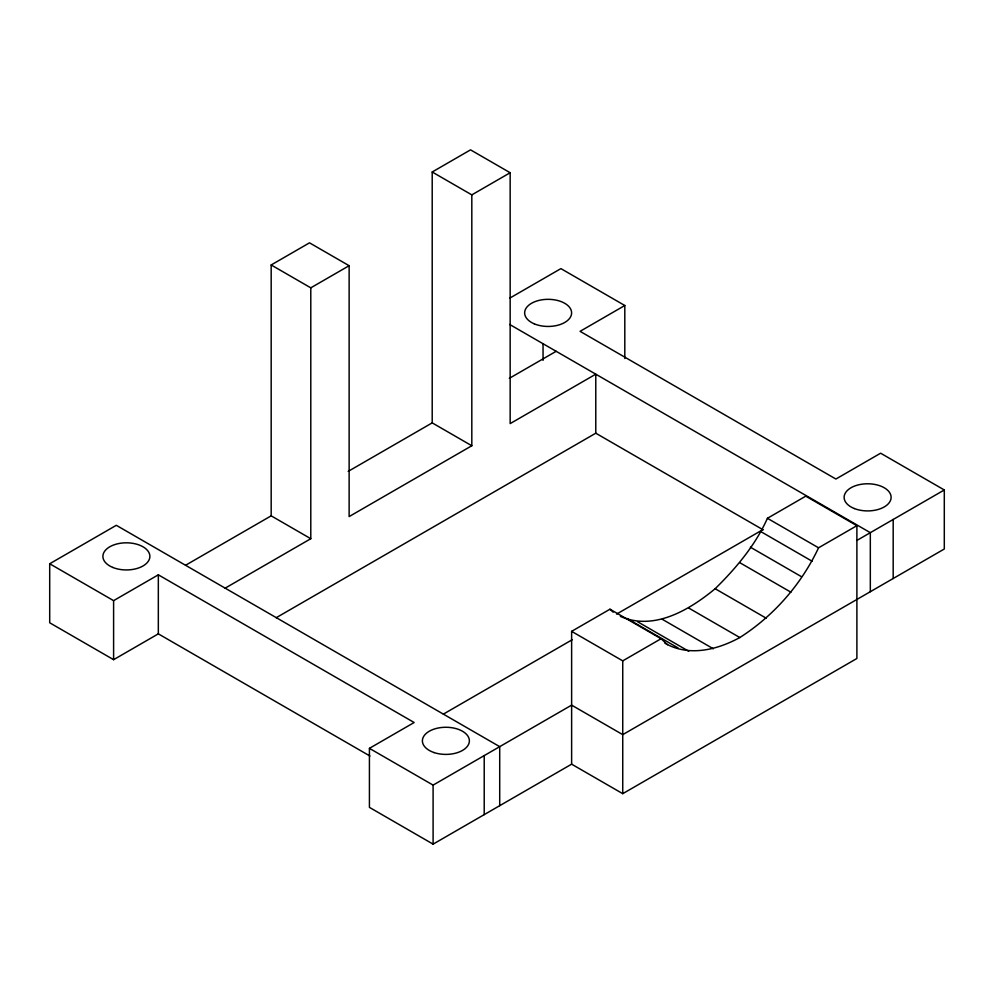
<?xml version="1.0" encoding="UTF-8"?>
<svg xmlns="http://www.w3.org/2000/svg" width="994" height="994" viewBox="0 0 994 994"><rect width="100%" height="100%" fill="white"/><g stroke="black" fill="none" stroke-linecap="round" stroke-linejoin="round"><path stroke-width="1.49" d="M620.38 616.404C653.94 631.227 689.625 609.844 715.158 588.721C736.069 568.17 755.365 545.234 767.43 518.296L805.774 496.155L856.89 525.677L856.89 658.488L622.741 793.672L571.625 764.162L433.098 844.142L369.42 807.376L369.42 748.345L414.15 722.514L158.332 574.818L113.602 600.649L49.7 563.76L49.7 622.778L113.602 659.681L158.332 633.849L369.954 756.024M664.899 643.18C688.693 656.972 717.059 649.964 739.822 637.539C773.817 615.833 801.4 584.273 818.559 547.806L856.89 525.677M185.543 565.275L271.176 515.836L271.176 264.963L309.507 242.834L349.13 265.709L349.13 516.582L471.815 445.747L471.815 194.874L432.204 171.999L432.204 422.872L348.186 471.38M432.204 171.999L470.535 149.858L510.158 172.732L510.158 423.606L595.779 374.179L595.779 433.198L276.195 617.721M271.176 264.963L310.787 287.838L349.13 265.709M471.815 194.874L510.158 172.732M49.7 563.76L116.31 525.304L499.709 746.656L499.709 805.687M509.785 298.125L560.902 268.616L624.804 305.506L624.804 358.486M624.804 305.506L580.074 331.337L835.892 479.033L880.622 453.202L944.3 489.967L944.3 548.999L622.741 734.641L571.625 705.131L433.098 785.111L369.42 748.345M509.338 378.329L556.168 351.304M225.166 588.15L310.787 538.711L310.787 287.838M571.625 764.162L571.625 631.352L609.968 609.21L661.085 638.72L667.521 644.696M443.361 714.127L572.271 639.701M616.578 614.106L762.945 529.603M571.625 631.352L622.741 660.861L661.085 638.72M856.878 540.438L944.3 489.967M509.636 324.442L870.322 532.672L870.322 591.703M767.43 518.296L818.559 547.806M595.779 433.198L763.106 529.802M760.994 531.703L812.11 561.225M750.408 547.197L801.524 576.719M739.822 562.691L790.938 592.213M432.204 422.872L471.815 445.747M715.158 588.721L766.287 618.243M688.705 608.03L739.822 637.539M662.24 619.274L713.357 648.796M637.576 621.722L688.705 651.232M626.99 618.454L678.107 647.964M271.176 515.836L310.787 538.711M609.968 609.21L613.186 612.192M893.184 519.477L893.184 578.508M622.741 660.861L622.741 793.672M543.047 343.725L543.047 360.375M484.215 755.589L484.215 814.62M433.098 785.111L433.098 844.142M158.332 574.818L158.332 633.849M113.602 600.649L113.602 659.681M534.312 323.858A23.496 13.568 0 0 0 571.488 314.303A23.496 13.568 0 0 0 538.562 300.499A23.496 13.568 0 0 0 534.312 323.858M854.343 508.543A23.496 13.568 0 0 0 891.046 498.392A23.496 13.568 0 0 0 857.474 485.109A23.496 13.568 0 0 0 854.343 508.543M112.744 567.425A23.496 13.568 0 0 0 149.771 557.671A23.496 13.568 0 0 0 116.621 544.041A23.496 13.568 0 0 0 112.744 567.425M434.129 752.582A23.496 13.568 0 0 0 469.379 740.841A23.496 13.568 0 0 0 434.129 729.087A23.496 13.568 0 0 0 434.129 752.582"/></g></svg>
